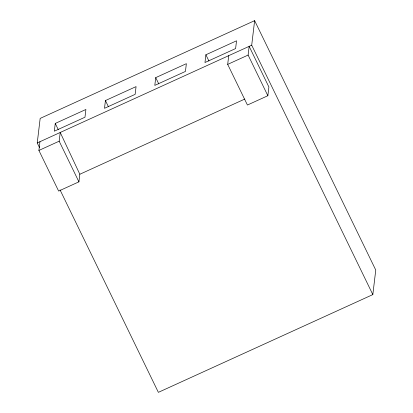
<?xml version="1.0" encoding="UTF-8"?>
<svg xmlns="http://www.w3.org/2000/svg" width="413" height="413" viewBox="0 0 413 413"><rect width="100%" height="100%" fill="white"/><g stroke="black" fill="none" stroke-linecap="round" stroke-linejoin="round"><path stroke-width="0.62" d="M39.493 147.586L37.242 142.944L40.169 118.407L254.63 20.65L375.758 270.056L372.831 294.593L158.37 392.35L60.061 189.928M78.924 181.844L59.178 141.189L60.221 132.47L79.828 174.255L78.924 181.844L58.641 191.085L38.899 150.435L39.937 141.716M55.259 123.435L54.335 131.184L84.975 117.22L85.899 109.471L55.259 123.435L58.29 129.667M105.429 100.566L104.504 108.314L135.144 94.35L136.068 86.601L105.429 100.566L108.459 106.802M155.727 77.639L154.803 85.388L185.442 71.423L186.366 63.674L155.727 77.639L158.757 83.875M205.896 54.774L204.972 62.523L235.611 48.558L236.535 40.804L205.896 54.774L208.926 61.005M267.856 95.723L248.115 55.068L249.153 46.354L268.894 87.004L267.856 95.723L247.433 105.036L227.687 64.382L228.73 55.662M372.831 294.593L251.708 45.187L254.63 20.65M37.242 142.944L251.708 45.187M38.899 150.435L59.178 141.189M227.687 64.382L248.115 55.068M79.828 174.255L244.811 99.053"/></g></svg>
